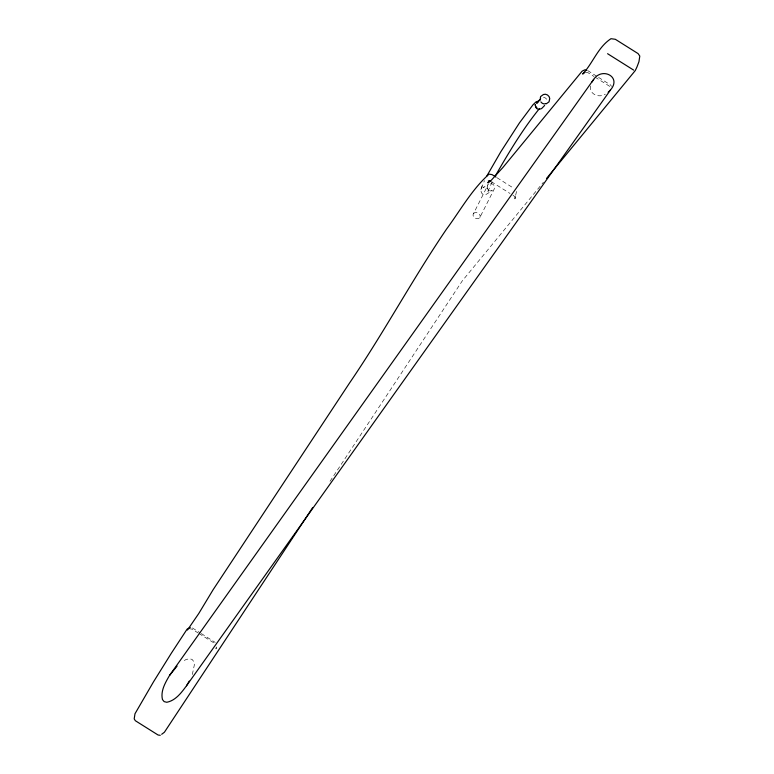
<?xml version="1.0" encoding="UTF-8"?>
<svg xmlns="http://www.w3.org/2000/svg" width="774" height="774" viewBox="0 0 774 774"><rect width="100%" height="100%" fill="white"/><g stroke="black" fill="none" stroke-linecap="round" stroke-linejoin="round"><path stroke-width="0.58" stroke-dasharray="3.87 2.9" d="M590.688 85.933C588.646 94.196 599.25 98.414 605.355 94.138M516.519 191.41L514.855 198.928L515.378 195.986L515.736 198.425L513.994 195.957L511.034 194.1M216.304 646.929L215.927 648.941L216.468 647.693M192.339 674.522L194.361 664.847L193.732 661.47L192.029 659.38L189.378 658.732L185.963 659.564L182.006 661.828M490.697 183.477L492.922 184.251L494.228 185.663L494.644 187.54L494.054 189.369L479.793 217.61A3.725 2.97 31.4 0 1 474.975 217.958A3.725 2.941 22.6 0 1 473.485 213.643L487.755 185.412L487.165 187.24L488.597 190.385L490.435 190.946L492.312 190.51L486.401 194.274L484.514 194.709L482.676 194.148L481.36 192.726L480.789 189.891L484.456 180.632M482.057 185.866L480.789 189.891M492.109 181.88L487.678 192.039L488.259 190.22L488.394 191.091L487.968 189.204L486.653 187.782L484.814 187.221L482.928 187.656L488.829 183.912M330.014 481.322L462.368 280.778L543.474 182.18M586.111 72.427L588.095 72.756L594.026 76.491M189.04 628.652L192.039 629.146L197.97 632.88M587.689 70.569L597.576 76.781M598.563 77.41L610.425 84.869L611.566 86.388M595.013 77.11L610.831 87.065M496.995 177.72L513.801 188.295M491.258 181.658L510.037 193.471M192.368 627.946L200.273 632.919M201.259 633.538L215.23 642.43M198.957 633.5L214.775 643.455M473.485 213.643A3.725 2.757 23.8 0 1 478.322 213.266A3.725 2.777 31.8 0 1 479.793 217.61M543.483 97.272A3.735 3.048 37.8 0 1 547.237 100.959"/><path stroke-width="1.16" d="M540.32 98.017L540.639 96.527L543.435 94.515L545.399 94.235L547.46 94.96L549.047 96.518L549.743 98.482L549.047 101.82L546.241 103.832M486.788 176.075L500.778 151.82L519.431 122.931L533.034 104.742L536.179 101.752L539.072 100.91M495.06 176.375C508.489 153.02 522.373 129.703 539.343 108.708M169.69 675.209C165.452 682.426 160.392 690.853 162.453 699.532L164.146 701.621L166.797 702.27C175.64 700.557 181.464 692.614 186.495 685.783L610.522 89.929C621.919 76.752 602.008 66.845 593.716 79.354L169.69 675.209L177.082 666.124M186.495 685.783L189.262 681.081M312.715 507.521L164.398 732.252L161.679 734.284M591.907 82.073L593.716 79.354M187.453 630.055L198.773 613.492L213.14 589.691L349.654 382.84C383.885 332.762 412.484 279.133 446.617 228.998C460.288 210.499 471.782 189.572 489.062 174.14L492.051 174.614L496.008 177.101M546.531 178.455L635.28 70.56L636.973 66.951L638.947 61.727L639.798 56.057L638.066 53.59L615.33 39.29L610.976 38.7C597.857 47.243 593 63.023 582.658 74.052L585.115 72.263M544.644 105.477L541.606 108.583L538.917 109.376L537.079 108.805L535.772 107.392L535.192 104.509L535.618 106.396L536.924 107.818M608.141 92.29L610.522 89.929M537.34 102.332L538.056 102.013L536.682 103.31L540.61 98.588A3.735 3.048 37.8 0 0 540.281 100.185M190.269 627.55L187.066 629.194L171.325 653.246L153.533 681.797L134.986 713.754L134.202 718.891L135.353 720.72L158.09 735.019L160.266 735.3M490.261 181.484L488.278 181.155L490.232 181.068L487.784 182.819L491.345 180.178L502.906 167.484L582.125 71.179L584.68 69.873L586.682 70.337M607.571 53.696L633.645 70.105M545.738 103.619A3.735 3.048 37.8 0 1 540.881 101.887"/></g></svg>
